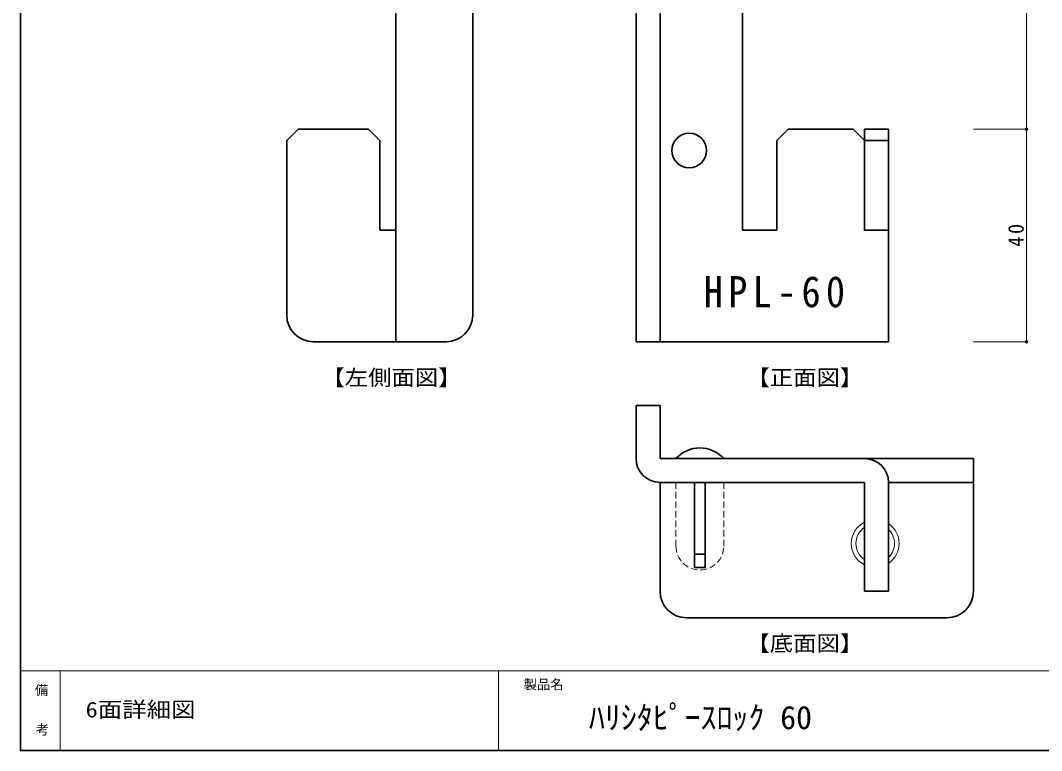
# Model space of a CAD drawing. Units: millimetres at full size, sheet at 1:1; details may follow other scales. Extents: x -492 to 492, y -348 to 348.
# Drawn here: x 102.5 to 294.7, y -347.8 to -210.2 of the extents above; entities that cross this region are included whole.
import ezdxf
from ezdxf.enums import TextEntityAlignment as Align

# ---------------------------------------------------------------- set-up
doc = ezdxf.new("R2010")
doc.units = ezdxf.units.MM
doc.header["$PDMODE"] = 32
doc.header["$PDSIZE"] = 0.5
doc.linetypes.add('DASHED1', pattern=[1.8, 1.2, -0.6])
for name, color, linetype, lineweight in [('0-2_本体', 7, 'Continuous', 35), ('0-3_ボルト・ナット', 4, 'Continuous', 18), ('0-8', 4, 'Continuous', 18), ('F-0_図面枠', 4, 'Continuous', 18)]:
    doc.layers.add(name, color=color, linetype=linetype, lineweight=lineweight)
doc.layers.add('F-2_文字1', color=7, linetype='Continuous')
doc.layers.add('F-3_文字2', color=7, linetype='Continuous')
doc.styles.add('ＭＳ ゴシック', font='')
doc.styles.get('ＭＳ ゴシック').set_extended_font_data('MS Gothic')

msp = doc.modelspace()

# ---------------------------------------------------------------- linework, layer by layer
at = {"layer": '0-2_本体'}
for p, q in [((173.125, -155.25), (173.125, -270.75)), ((218.375, -270.75), (218.375, -155.25)), ((222.875, -270.75), (222.875, -155.25)), ((187.625, -160.25), (187.625, -266.065)), ((238.375, -170.75), (238.375, -249.75)), ((154.746, -230.75), (152.625, -232.871)), ((246.996, -230.75), (244.875, -232.871)), ((246.996, -230.75), (259.254, -230.75)), ((261.375, -230.75), (265.875, -230.75)), ((261.375, -232.871), (261.375, -230.75)), ((265.875, -230.75), (265.875, -270.75)), ((152.625, -265.75), (152.625, -232.871)), ((244.875, -232.871), (244.875, -249.75)), ((261.375, -232.871), (265.875, -232.871)), ((170.125, -249.75), (173.125, -249.75)), ((238.375, -249.75), (244.875, -249.75)), ((157.625, -270.75), (182.625, -270.75)), ((218.375, -270.75), (265.875, -270.75)), ((218.375, -282.75), (218.375, -292.75)), ((222.875, -282.75), (218.375, -282.75)), ((222.875, -282.75), (222.875, -292.75)), ((281.875, -292.75), (222.875, -292.75)), ((281.875, -317.75), (281.875, -292.75)), ((261.375, -297.25), (222.875, -297.25)), ((222.875, -317.75), (222.875, -297.25)), ((229.375, -297.25), (229.375, -313.25)), ((231.375, -297.25), (231.375, -313.25)), ((261.375, -297.25), (261.375, -317.75)), ((281.875, -297.25), (265.875, -297.25)), ((229.375, -310.75), (231.375, -310.75)), ((229.375, -313.25), (231.375, -313.25)), ((276.875, -322.75), (227.875, -322.75))]:
    msp.add_line(p, q, dxfattribs=at)
at = {"layer": '0-2_本体', "color": 4, "linetype": 'DASHED1', "lineweight": 18}
for p, q in [((225.875, -297.25), (225.875, -309.25)), ((234.875, -297.25), (234.875, -309.25))]:
    msp.add_line(p, q, dxfattribs=at)
at = {"layer": '0-2_本体'}
for points in [[(154.746, -230.75), (168.004, -230.75), (170.125, -232.871), (170.125, -249.75)], [(259.254, -230.75), (261.375, -232.871), (261.375, -249.75), (265.875, -249.75)], [(265.875, -297.25), (265.875, -317.75), (261.375, -317.75)]]:
    msp.add_lwpolyline(points, dxfattribs=at)
msp.add_circle((228.375, -234.75), 3.25, dxfattribs=at)
for centre, radius, start, end in [((157.625, -265.75), 5, 180, 270), ((182.625, -265.75), 5, 270, 0), ((230.375, -296.812), 6.062, 42.07502, 137.92498), ((222.875, -292.75), 4.5, 180, 270), ((261.375, -297.25), 4.5, 0, 90), ((227.875, -317.75), 5, 180, 270), ((276.875, -317.75), 5, 270, 0)]:
    msp.add_arc(centre, radius, start, end, dxfattribs=at)
at = {"layer": '0-2_本体', "color": 4, "linetype": 'DASHED1', "lineweight": 18}
msp.add_arc((230.375, -309.25), 4.5, 180, 0, dxfattribs=at)
at = {"layer": '0-3_ボルト・ナット'}
for radius, start, end in [(4.5, 116.388, 243.612), (4.5, 303.74908, 56.25092), (3.641, 123.31664, 236.68336), (3.641, 313.35988, 46.64012)]:
    msp.add_arc((263.375, -308.75), radius, start, end, dxfattribs=at)
at = {"layer": '0-8'}
for p, q in [((291.875, -165.75), (291.875, -230.75)), ((291.875, -230.75), (281.875, -230.75)), ((291.875, -230.75), (291.875, -270.75)), ((291.875, -270.75), (281.875, -270.75))]:
    msp.add_line(p, q, dxfattribs=at)
for p in [(291.875, -230.75), (291.875, -270.75)]:
    msp.add_point(p, dxfattribs=at)
at = {"layer": 'F-0_図面枠'}
for p, q in [((102.5, -332.75), (492, -332.75)), ((110, -332.75), (110, -347.75)), ((192.5, -332.75), (192.5, -347.75))]:
    msp.add_line(p, q, dxfattribs=at)
at = {"layer": 'F-0_図面枠', "color": 7, "lineweight": 35}
msp.add_lwpolyline([(102.5, -72.75), (102.5, -347.75), (492, -347.75)], dxfattribs=at)

# ---------------------------------------------------------------- texts
at = {"layer": '0-8', "color": 7, "style": 'ＭＳ ゴシック', "width": 1.1}
for s, p in [('【左側面図】', (159.125, -279.851)), ('【正面図】', (239.125, -279.851)), ('【底面図】', (239.125, -329.903))]:
    msp.add_text(s, height=2.933, dxfattribs=at).set_placement(p, align=Align.BOTTOM_LEFT)
at = {"layer": '0-8', "color": 7, "insert": (291.375, -252.875), "char_height": 2.933, "attachment_point": 7, "rotation": 90, "style": 'ＭＳ ゴシック'}
msp.add_mtext('\\T1.27;\\W0.95;40', dxfattribs=at)
at = {"layer": '0-8', "color": 2, "insert": (231.123, -264.352), "char_height": 5.865, "attachment_point": 7, "style": 'ＭＳ ゴシック'}
msp.add_mtext('\\T1.28;\\W0.9;HPL-60', dxfattribs=at)
at = {"layer": 'F-2_文字1', "style": 'ＭＳ ゴシック'}
for s, p in [('製品名', (197.227, -336.752)), ('備', (105.211, -337.837)), ('考', (105.39, -345.26))]:
    msp.add_text(s, height=1.833, dxfattribs=at).set_placement(p, align=Align.BOTTOM_LEFT)
at = {"layer": 'F-3_文字2', "style": 'ＭＳ ゴシック', "width": 1.15}
msp.add_text('6面詳細図', height=2.933, dxfattribs=at).set_placement((114.764, -342.382), align=Align.BOTTOM_LEFT)
at = {"layer": 'F-3_文字2', "style": 'ＭＳ ゴシック'}
msp.add_text('ﾊﾘｼﾀﾋﾟｰｽﾛｯｸ 60', height=4.399, dxfattribs=at).set_placement((209.501, -345.041), align=Align.BOTTOM_LEFT)

doc.saveas('drawing.dxf')
